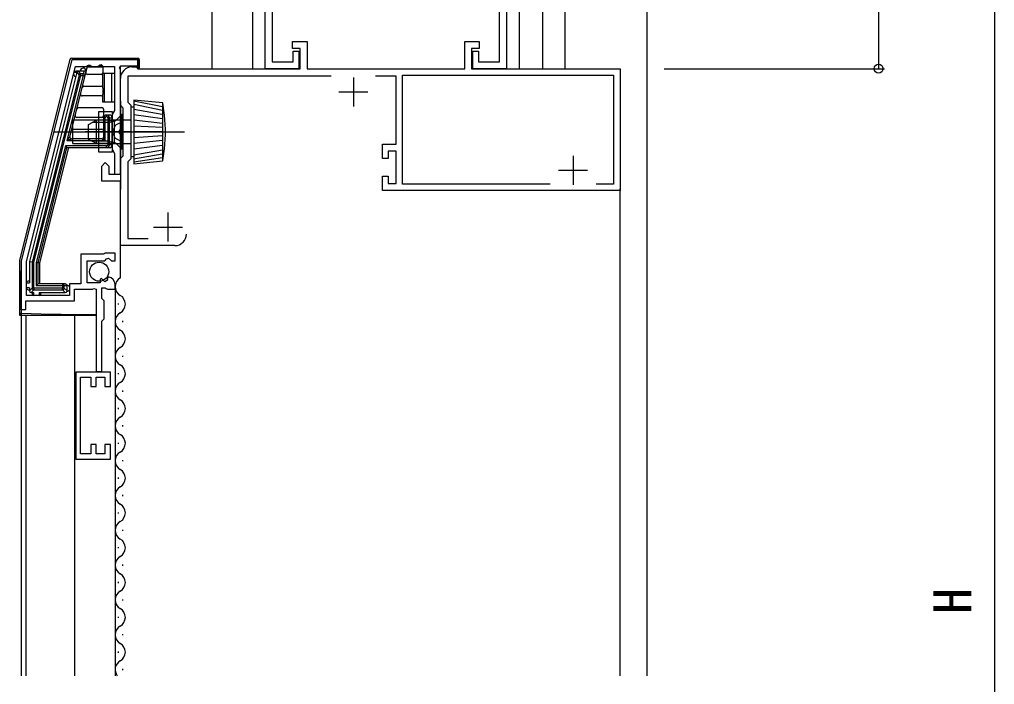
# Model space of a CAD drawing. Units: millimetres, scale not verified. Extents: x -525 to 526, y -333 to 330.
# Drawn here: x -414.2 to -246, y -15.3 to 99.4 of the extents above; entities that cross this region are included whole.
import ezdxf
from ezdxf.enums import TextEntityAlignment as Align

# ---------------------------------------------------------------- set-up
doc = ezdxf.new("R2010")
doc.units = ezdxf.units.MM
doc.header["$LTSCALE"] = 2
for name, color, linetype in [('0-2_YKK_11', 7, 'Continuous'), ('0-3_YKK_12', 2, 'Continuous'), ('0-4_YKK_13', 4, 'Continuous'), ('0-6_YKK_D', 6, 'Continuous')]:
    doc.layers.add(name, color=color, linetype=linetype)
doc.styles.add('ＭＳ ゴシック', font='')
doc.styles.get('ＭＳ ゴシック').set_extended_font_data('MS Gothic')

msp = doc.modelspace()

# ---------------------------------------------------------------- linework, layer by layer
at = {"layer": '0-2_YKK_11'}
for p, q in [((-356.6, 89.4), (-356.6, 84.4)), ((-359.1, 86.9), (-354.1, 86.9)), ((-318.7, 75.9), (-318.7, 70.9)), ((-321.2, 73.4), (-316.2, 73.4)), ((-388.6, 66.1), (-388.6, 61.1)), ((-391.1, 63.6), (-386.1, 63.6))]:
    msp.add_line(p, q, dxfattribs=at)
for points in [[(-371.8, 90.9), (-371.8, 200.9), (-370.6, 200.9), (-370.6, 189.9), (-329.2, 189.9), (-329.2, 200.9), (-328, 200.9), (-328, 187.9), (-330.2, 187.9), (-330.2, 90.9), (-336, 90.9), (-336, 93.9), (-335, 93.9), (-335, 92.1), (-331.4, 92.1), (-331.4, 118.9), (-370.6, 118.9), (-370.6, 92.1), (-367, 92.1), (-367, 93.9), (-366, 93.9), (-366, 90.9)], [(-404.5, 38.596), (-404.5, 23.596), (-398.5, 23.596), (-398.5, 26.096), (-399.5, 26.096), (-399.5, 24.496), (-401, 24.496), (-401, 26.096), (-401.9, 26.096), (-401.9, 24.496), (-403.7, 24.496), (-403.7, 37.696), (-401.9, 37.696), (-401.9, 36.096), (-401, 36.096), (-401, 37.696), (-399.5, 37.696), (-399.5, 36.096), (-398.5, 36.096), (-398.5, 38.596)]]:
    msp.add_lwpolyline(points, close=True, dxfattribs=at)
for points in [[(-394.8, 91.2), (-394.1, 91.2), (-393.8, 90.9), (-365.8, 90.9), (-365.8, 94.4), (-367.1, 94.4), (-367.1, 95.6), (-364.6, 95.6), (-364.6, 90.9), (-337.4, 90.9), (-337.4, 95.6), (-334.9, 95.6), (-334.9, 94.4), (-336.2, 94.4), (-336.2, 90.9), (-310.6, 90.9), (-310.6, 69.9), (-351.6, 69.9), (-351.6, 72.4), (-350.6, 72.4), (-350.6, 71.1), (-349.2, 71.1), (-349.2, 76.7), (-350.6, 76.7), (-350.6, 75.4), (-351.6, 75.4), (-351.6, 77.9), (-349.2, 77.9), (-349.2, 89.6), (-352.759, 89.6)], [(-405.2, 92.4), (-413.9, 57.8), (-413.9, 49.4), (-413.1, 49.4), (-413.1, 50.9), (-404.7, 50.9), (-404.7, 52.9), (-401.6, 52.9), (-401.36, 53.02), (-401, 52.9), (-401, 38.7), (-400, 38.7), (-400, 47.4), (-399.6, 47.8), (-399.6, 50.9), (-400, 51.3), (-400, 53.1), (-399.4, 53.1), (-399.24, 53.02), (-399, 52.9), (-397.7, 52.9), (-397.7, 53.705)], [(-398.882, 54.999), (-399.093, 54.748), (-399.008, 54.43), (-399.476, 54.159), (-400.041, 54.725), (-400.3, 54.617), (-400.3, 54), (-402.5, 54), (-402.5, 57.8), (-399.5, 57.8), (-399.2, 58.1), (-398.871, 58.253), (-398.331, 57.8), (-397.7, 57.8), (-397.7, 59.1), (-399.4, 59.1), (-399.573, 59), (-399.746, 58.9), (-403.6, 58.9), (-403.6, 53.8), (-405.6, 53.8), (-405.6, 51.8), (-413, 51.8), (-413, 57.689), (-404.549, 91.3), (-402.658, 91.3), (-402.475, 91.42), (-401.925, 91.42), (-401.742, 91.3), (-400.658, 91.3), (-400.475, 91.42), (-399.925, 91.42), (-399.742, 91.3), (-397.8, 91.3), (-397.8, 83.693), (-398.2, 83), (-398.2, 77), (-397.8, 76.307), (-397.8, 72.7), (-396.8, 72.7)], [(-396.8, 72.7), (-396.8, 79.542), (-396.92, 79.725), (-396.92, 80.275), (-396.8, 80.459), (-396.8, 90.8), (-396.92, 91.04), (-396.8, 91.4), (-393.8, 91.4), (-393.8, 92.4), (-405.2, 92.4)], [(-387.4, 60.4), (-396.8, 60.4), (-396.8, 71.5), (-400, 71.5), (-400, 74.1), (-399.4, 74.7), (-398.8, 74.1), (-398.8, 72.7), (-396.8, 72.7), (-396.8, 75.4), (-396.3, 75.9), (-396.3, 84.1), (-396.8, 84.6), (-396.8, 89.2)], [(-360.44, 89.6), (-395.5, 89.6), (-395.5, 85.139), (-395, 84.639), (-395, 75.362), (-395.5, 74.862), (-395.5, 61.6), (-391.982, 61.6)], [(-322.66, 71), (-348.1, 71), (-348.1, 89.8), (-311.7, 89.8), (-311.7, 71), (-314.74, 71)]]:
    msp.add_lwpolyline(points, dxfattribs=at)
for centre, radius, start, end in [((-394.8, 89.2), 2, 90.00001, 179.99999), ((-387.4, 62.4), 2, 270.00001, 359.99999), ((-399, 53.705), 1.3, 359.99998, 84.7841)]:
    msp.add_arc(centre, radius, start, end, dxfattribs=at)
at = {"layer": '0-3_YKK_12'}
for p, q in [((-306, 236.9), (-306, -13.752)), ((-381, 200.9), (-381, 90.9)), ((-374, 200.9), (-374, 90.9)), ((-328, 200.9), (-328, 90.9)), ((-324, 191.9), (-324, 90.9)), ((-320.1, 191.9), (-320.1, 90.9)), ((-396.8, 85.325), (-396.82, 54.8)), ((-310.6, -13.752), (-310.6, 70.2)), ((-397.7, 53.8), (-397.7, -13.752)), ((-397.2, 50.423), (-397.2, 50.223)), ((-413.9, 48.4), (-413.9, -13.752)), ((-413.1, 48.4), (-413.1, -13.752)), ((-404.7, 48.4), (-404.7, -13.752)), ((-396.44, 47.423), (-396.44, 47.223)), ((-397.2, 44.423), (-397.2, 44.223)), ((-396.44, 41.423), (-396.44, 41.223)), ((-397.2, 38.423), (-397.2, 38.223)), ((-396.44, 35.423), (-396.44, 35.223)), ((-397.2, 32.423), (-397.2, 32.223)), ((-396.44, 29.423), (-396.44, 29.223)), ((-397.2, 26.423), (-397.2, 26.223)), ((-396.44, 23.423), (-396.44, 23.223)), ((-397.2, 20.423), (-397.2, 20.223)), ((-396.44, 17.423), (-396.44, 17.223)), ((-397.2, 14.423), (-397.2, 14.223)), ((-396.44, 11.423), (-396.44, 11.223)), ((-397.2, 8.423), (-397.2, 8.223)), ((-396.44, 5.423), (-396.44, 5.223)), ((-397.2, 2.423), (-397.2, 2.223)), ((-396.44, -0.577), (-396.44, -0.777)), ((-397.2, -3.577), (-397.2, -3.777)), ((-396.44, -6.577), (-396.44, -6.777)), ((-397.2, -9.577), (-397.2, -9.777)), ((-396.44, -12.577), (-396.44, -12.777))]:
    msp.add_line(p, q, dxfattribs=at)
for centre, start, end in [((-395.982, 53.323), 119.20254, 240.79746), ((-397.658, 50.323), 299.20254, 60.79746), ((-395.982, 47.323), 119.20254, 240.79746), ((-397.658, 44.323), 299.20254, 60.79746), ((-395.982, 41.323), 119.20254, 240.79746), ((-397.658, 38.323), 299.20254, 60.79746), ((-395.982, 35.323), 119.20254, 240.79746), ((-397.658, 32.323), 299.20254, 60.79746), ((-395.982, 29.323), 119.20254, 240.79746), ((-397.658, 26.323), 299.20254, 60.79746), ((-395.982, 23.323), 119.20254, 240.79746), ((-397.658, 20.323), 299.20254, 60.79746), ((-395.982, 17.323), 119.20254, 240.79746), ((-397.658, 14.323), 299.20254, 60.79746), ((-395.982, 11.323), 119.20254, 240.79746), ((-397.658, 8.323), 299.20254, 60.79746), ((-395.982, 5.323), 119.20254, 240.79746), ((-397.658, 2.323), 299.20254, 60.79746), ((-395.982, -0.677), 119.20254, 240.79746), ((-397.658, -3.677), 299.20254, 60.79746), ((-395.982, -6.677), 119.20254, 240.79746), ((-397.658, -9.677), 299.20254, 60.79746), ((-395.982, -12.677), 119.20254, 218.7148)]:
    msp.add_arc(centre, 1.718, start, end, dxfattribs=at)
at = {"layer": '0-4_YKK_13'}
for p, q in [((-405.2, 92.7), (-393.8, 92.7)), ((-393.8, 92.7), (-393.8, 91.4)), ((-405.491, 92.473), (-414.191, 57.873)), ((-402.687, 90.5), (-402.487, 91.297)), ((-402.506, 91.222), (-399.8, 91.245)), ((-402.199, 91.524), (-402.002, 91.526)), ((-400.38, 91.54), (-400.103, 91.543)), ((-399.8, 91.243), (-399.8, 90.2)), ((-396.8, 91.4), (-393.8, 91.4)), ((-396.8, 90.1), (-396.8, 91.4)), ((-393.8, 91.4), (-393.8, 90.927)), ((-393.5, 91.7), (-393.5, 92.4)), ((-393.5, 90.9), (-393.5, 91.7)), ((-404.291, 90.273), (-412.491, 57.663)), ((-403.922, 89.802), (-412.027, 57.568)), ((-411.729, 57.531), (-403.633, 89.729)), ((-403.191, 89.729), (-406.014, 78.5)), ((-405.536, 79.173), (-402.9, 89.656)), ((-404.779, 90.273), (-404.291, 90.273)), ((-404, 90.5), (-404.36, 90.5)), ((-404.291, 90.275), (-403.922, 89.802)), ((-403.633, 90.027), (-404.001, 90.5)), ((-403.072, 90.5), (-404, 90.5)), ((-403.633, 89.729), (-403.633, 90.027)), ((-403.191, 90.027), (-403.633, 90.027)), ((-403.633, 89.729), (-403.191, 89.729)), ((-403.072, 90.5), (-403.191, 90.027)), ((-403.191, 89.729), (-403.191, 90.027)), ((-402.9, 89.656), (-402.687, 90.5)), ((-400.1, 89.9), (-402.454, 89.9)), ((-399.8, 87.6), (-399.8, 90.1)), ((-399.8, 90.1), (-399.547, 90.1)), ((-398.276, 90.1), (-397.8, 90.1)), ((-398.276, 85.1), (-398.276, 90.1)), ((-396.8, 90.1), (-396.647, 90.1)), ((-396.647, 89.968), (-396.647, 90.1)), ((-403.107, 87.9), (-400.1, 87.9)), ((-399.8, 87.6), (-399.8, 86.5)), ((-400.1, 86.2), (-403.384, 86.2)), ((-399.8, 85.1), (-399.8, 86.5)), ((-404.038, 84.2), (-400, 84.2)), ((-399.547, 85.1), (-399.8, 85.1)), ((-398.276, 85.1), (-399.547, 85.1)), ((-397.8, 85.1), (-398.276, 85.1)), ((-396.8, 73.2), (-396.8, 85.1)), ((-389.541, 84.339), (-394.479, 85.278)), ((-389.541, 83.703), (-394.479, 84.702)), ((-400, 82.5), (-404.314, 82.5)), ((-399.7, 83.9), (-399.7, 82.8)), ((-399.7, 82.4), (-399.7, 82.8)), ((-399.172, 82.9), (-399.2, 82.9)), ((-399.2, 82.6), (-399.2, 82.9)), ((-399.2, 82.6), (-399.172, 82.6)), ((-398.7, 82.9), (-399.172, 82.9)), ((-399.172, 82.9), (-399.172, 82.6)), ((-396.555, 77), (-396.555, 83)), ((-396.303, 77), (-396.303, 83)), ((-389.571, 82.976), (-394.448, 83.885)), ((-389.511, 82.249), (-394.448, 82.946)), ((-405, 78), (-405, 82)), ((-401, 82), (-405, 82)), ((-402.303, 81.3), (-400.903, 82)), ((-402.303, 78.7), (-402.303, 81.3)), ((-398.803, 81.621), (-401.661, 81.621)), ((-395, 82), (-401, 82)), ((-398.803, 82), (-400.903, 82)), ((-400.903, 78), (-400.903, 82)), ((-399.7, 82.4), (-399.7, 79.1)), ((-399.4, 82.4), (-399.7, 82.4)), ((-399.4, 78.5), (-399.4, 82.4)), ((-398.971, 82.4), (-398.971, 77.8)), ((-398.803, 82), (-398.242, 81.86)), ((-398.803, 81.621), (-397.853, 81.86)), ((-398.673, 82.4), (-398.2, 82.4)), ((-397.616, 81.145), (-398.225, 80)), ((-398.2, 77.8), (-398.2, 82.4)), ((-397.803, 78.126), (-397.803, 81.875)), ((-396.303, 81.8), (-397.616, 81.145)), ((-389.541, 81.431), (-394.5, 82)), ((-389.541, 80.734), (-394.5, 81)), ((-408.211, 80), (-385.711, 80)), ((-404.968, 80.5), (-400, 80.5)), ((-394.803, 80), (-402.79, 80)), ((-397.1, 80), (-397.1, 80)), ((-389.5, 80), (-394.5, 80)), ((-389.511, 79.341), (-394.5, 79)), ((-406.24, 77.6), (-411.3, 57.478)), ((-399.172, 77.6), (-406.24, 77.6)), ((-406.014, 78.5), (-399.4, 78.5)), ((-400, 78.8), (-405.245, 78.8)), ((-405, 78), (-401, 78)), ((-400.903, 78), (-402.303, 78.7)), ((-398.803, 78.379), (-401.661, 78.379)), ((-401, 78), (-395, 78)), ((-398.803, 78), (-400.903, 78)), ((-399.172, 77.3), (-399.172, 77.6)), ((-398.673, 77.8), (-398.971, 77.8)), ((-398.803, 78.379), (-397.853, 78.14)), ((-398.2, 77.8), (-398.673, 77.8)), ((-396.553, 77), (-397.482, 77.93)), ((-389.511, 78.523), (-394.5, 78)), ((-389.541, 77.675), (-394.479, 77.039)), ((-411, 57.441), (-406.007, 77.3)), ((-410.7, 57.404), (-405.697, 77.3)), ((-406.007, 77.3), (-399.172, 77.3)), ((-399.172, 77.3), (-398.7, 77.3)), ((-396.303, 77), (-396.553, 77)), ((-389.602, 76.191), (-394.509, 75.312)), ((-389.541, 76.857), (-394.479, 76.009)), ((-389.511, 75.555), (-394.479, 74.797)), ((-412.5, 57.59), (-412.5, 54)), ((-412.027, 57.568), (-412.498, 57.627)), ((-412.027, 57.568), (-412.027, 53.072)), ((-411.729, 53.072), (-411.729, 57.531)), ((-411.3, 57.478), (-411.3, 53.5)), ((-410.7, 53.8), (-410.7, 57.404)), ((-413, 53.1), (-413, 54)), ((-413, 54), (-412.5, 54)), ((-412.5, 54.3), (-412.7, 54.3)), ((-412.5, 53.1), (-413, 53.1)), ((-412.7, 52.8), (-412.5, 52.8)), ((-412.5, 53.1), (-412.5, 52.6)), ((-412.027, 53.072), (-412.5, 52.599)), ((-412.201, 52.3), (-411.729, 52.773)), ((-412.2, 52.3), (-411.7, 52.3)), ((-411.729, 53.072), (-412.027, 53.072)), ((-412, 52.3), (-412, 52.1)), ((-406.771, 53.072), (-411.729, 53.072)), ((-411.7, 51.8), (-411.7, 52.3)), ((-411.3, 53.5), (-406.771, 53.5)), ((-410.8, 52.3), (-406.3, 52.3)), ((-410.8, 52.3), (-410.8, 51.8)), ((-410.5, 52.1), (-410.5, 52.3)), ((-406.3, 53.8), (-406.771, 53.8)), ((-406.771, 53.8), (-406.771, 53.5)), ((-406.771, 53.5), (-406.771, 53.072)), ((-406.473, 53.072), (-406.771, 53.072)), ((-406.771, 52.773), (-406.299, 52.3)), ((-406.473, 53.5), (-406, 53.5)), ((-406, 52.599), (-406.473, 53.072)), ((-406, 52.6), (-406, 53.5)), ((-410.8, 51.8), (-411.7, 51.8)), ((-413.9, 48.7), (-414.2, 48.7)), ((-413.9, 48.7), (-413.9, 48.4)), ((-413.9, 48.4), (-401, 48.4)), ((-404.968, 48.4), (-404.968, 48.51)), ((-401, 48.445), (-401.695, 48.456))]:
    msp.add_line(p, q, dxfattribs=at)
for points in [[(-403.633, 89.729), (-403.686, 89.742), (-403.737, 89.755), (-403.785, 89.767), (-403.828, 89.778), (-403.864, 89.787), (-403.892, 89.794), (-403.912, 89.799), (-403.922, 89.802)], [(-403.191, 89.729), (-403.134, 89.714), (-403.079, 89.701), (-403.029, 89.688), (-402.985, 89.677), (-402.949, 89.668), (-402.922, 89.661), (-402.905, 89.657), (-402.9, 89.656)], [(-402.687, 90.5), (-402.689, 90.534), (-402.697, 90.5), (-403.072, 90.5)], [(-399.547, 85.1), (-399.547, 90.1), (-398.276, 90.1)], [(-394.5, 84.25), (-395, 84.25), (-395, 75.75), (-394.5, 75.75)], [(-389.5, 75), (-389.429, 75.471), (-389.312, 76.283), (-389.204, 77.094), (-389.113, 77.906), (-389.045, 78.718), (-389.006, 79.529), (-389, 80), (-389.006, 80.471), (-389.045, 81.283), (-389.113, 82.094), (-389.204, 82.906), (-389.312, 83.718), (-389.429, 84.529), (-389.5, 85)], [(-396.303, 83), (-396.553, 83), (-397.482, 82.071)], [(-398.673, 77.8), (-398.673, 82.4), (-398.971, 82.4)], [(-398.803, 82), (-398.803, 78), (-398.242, 78.14)], [(-405.536, 79.173), (-405.545, 79.16), (-405.572, 79.122), (-405.616, 79.06), (-405.676, 78.976), (-405.748, 78.874), (-405.831, 78.758), (-405.921, 78.632), (-406.014, 78.5)], [(-399.4, 78.5), (-399.459, 78.617), (-399.515, 78.73), (-399.567, 78.834), (-399.612, 78.925), (-399.649, 78.999), (-399.677, 79.055), (-399.694, 79.089), (-399.7, 79.1)], [(-396.303, 78.2), (-397.616, 78.855), (-398.225, 80)], [(-406.007, 77.3), (-406.011, 77.306), (-406.024, 77.323), (-406.046, 77.351), (-406.075, 77.388), (-406.111, 77.434), (-406.151, 77.485), (-406.195, 77.542), (-406.24, 77.6)], [(-406.014, 78.5), (-405.864, 78.559), (-405.72, 78.615), (-405.587, 78.667), (-405.47, 78.712), (-405.374, 78.75), (-405.303, 78.777), (-405.259, 78.794), (-405.245, 78.8)], [(-400, 78.8), (-399.988, 78.794), (-399.954, 78.777), (-399.899, 78.75), (-399.824, 78.712), (-399.733, 78.667), (-399.63, 78.615), (-399.517, 78.559), (-399.4, 78.5)], [(-414.2, 57.8), (-414.2, 48.7), (-414.2, 48.4), (-413.9, 48.4)], [(-411.729, 57.531), (-411.783, 57.538), (-411.836, 57.545), (-411.886, 57.551), (-411.93, 57.556), (-411.967, 57.561), (-411.996, 57.565), (-412.017, 57.567), (-412.027, 57.568)], [(-411, 57.441), (-411.006, 57.442), (-411.023, 57.444), (-411.051, 57.447), (-411.088, 57.452), (-411.133, 57.458), (-411.185, 57.464), (-411.241, 57.471), (-411.3, 57.478)], [(-406.771, 53.8), (-411, 53.8), (-411, 57.441)], [(-410.7, 57.404), (-410.759, 57.411), (-410.815, 57.418), (-410.867, 57.425), (-410.912, 57.43), (-410.949, 57.435), (-410.977, 57.438), (-410.994, 57.441), (-411, 57.441)], [(-411.729, 53.072), (-411.729, 52.773), (-406.771, 52.773), (-406.771, 53.072)], [(-411, 53.8), (-411.006, 53.794), (-411.023, 53.777), (-411.051, 53.75), (-411.088, 53.712), (-411.133, 53.667), (-411.185, 53.615), (-411.241, 53.559), (-411.3, 53.5)], [(-406.473, 53.072), (-406.473, 53.5), (-406.771, 53.5)], [(-401.695, 48.456), (-407.036, 48.544), (-410.468, 48.611), (-413.9, 48.7)]]:
    msp.add_lwpolyline(points, dxfattribs=at)
for points in [[(-394.5, 85.5), (-394.5, 74.5), (-389.5, 75), (-389.5, 85)], [(-400.505, 83.5), (-398.205, 83.5), (-398.205, 76.5), (-400.505, 76.5)]]:
    msp.add_lwpolyline(points, close=True, dxfattribs=at)
msp.add_circle((-400.455, 55.9), 1.65, dxfattribs=at)
for centre, radius, start, end in [((-405.2, 92.4), 0.3, 90, 165.88586), ((-393.8, 92.4), 0.3, 0, 90), ((-403.187, 90.5), 0.5, 3.86826, 180), ((-402.196, 91.224), 0.3, 90.5, 165.88586), ((-400.1, 91.243), 0.3, 71.14356, 90.5), ((-400.1, 91.243), 0.3, 0, 13.27972), ((-393.8, 91.7), 0.3, 270, 0), ((-404.36, 90), 0.5, 146.95847, 255.88586), ((-404.36, 90), 0.5, 89.99941, 146.95908), ((-404, 90.2), 0.3, 90.22137, 165.66449), ((-404, 90.2), 0.3, 165.66449, 165.88586), ((-404, 90.2), 0.3, 90, 90.22137), ((-403.63, 89.725), 0.302, 90.49018, 165.39594), ((-403.191, 89.728), 0.3, 346.08694, 90.02101), ((-402.454, 90.2), 0.3, 165.88586, 270), ((-400.1, 90.2), 0.3, 270, 0), ((-403.107, 87.6), 0.3, 90, 165.88586), ((-400.1, 87.6), 0.3, 0, 90), ((-403.384, 86.5), 0.3, 165.88586, 270), ((-400.1, 86.5), 0.3, 270, 0), ((-404.038, 83.9), 0.3, 90, 165.88586), ((-400, 83.9), 0.3, 0, 90), ((-404.314, 82.8), 0.3, 165.88586, 270), ((-400, 82.8), 0.3, 270, 0), ((-399.2, 82.4), 0.5, 90, 180), ((-399.2, 82.4), 0.2, 90, 180), ((-398.7, 82.4), 0.5, 0, 90), ((-398.048, 82.636), 0.8, 255.96376, 315), ((-405.245, 79.1), 0.3, 165.88586, 270), ((-404.968, 80.2), 0.3, 90, 165.88586), ((-400, 80.2), 0.3, 0, 90), ((-400, 79.1), 0.3, 270, 0), ((-398.7, 77.8), 0.5, 270, 0), ((-398.048, 77.364), 0.8, 45, 104.03624), ((-413.9, 57.8), 0.3, 165.88586, 180), ((-152.062, 61.887), 262.17, 180.89322, 182.88316), ((-412.2, 57.59), 0.3, 172.94293, 180), ((-412.2, 57.59), 0.3, 165.88586, 172.94293), ((-412.7, 54), 0.3, 90, 180), ((-412.7, 53.1), 0.3, 180, 270), ((-412.2, 52.6), 0.3, 180, 180.28365), ((-412.2, 52.6), 0.3, 180.28365, 269.71635), ((-412.2, 52.6), 0.3, 269.71635, 270), ((-411.725, 53.075), 0.302, 180.66164, 269.33836), ((-406.775, 53.075), 0.302, 270.66164, 359.33836), ((-406.772, 53.501), 0.299, 359.85795, 89.85702), ((-406.3, 53.5), 0.3, 0, 90), ((-406.3, 52.6), 0.3, 270, 270.28365), ((-406.3, 52.6), 0.3, 270.28365, 359.71635), ((-406, 53.05), 0.5, 269.51951, 90.48049), ((-406.3, 52.6), 0.3, 359.71635, 0), ((-411.7, 52.1), 0.3, 180, 270), ((-410.8, 52.1), 0.3, 270, 0), ((-413.9, 48.7), 0.3, 180.00006, 270.00001)]:
    msp.add_arc(centre, radius, start, end, dxfattribs=at)
for centre, major_axis, ratio, start_param, end_param in [((-399.172, 82.4), (0, -0.5), 0.999017, 1.5707963, 3.1415927), ((-399.172, 82.4), (-0.201, 0), 0.995037, 3.1415927, 4.712389), ((-399.172, 77.8), (0, -0.5), 0.999017, 6.2831853, 7.8539816), ((-399.172, 77.8), (0.201, 0), 0.995037, 4.712389, 6.2831853)]:
    msp.add_ellipse(centre, major_axis=major_axis, ratio=ratio, start_param=start_param, end_param=end_param, dxfattribs=at)
at = {"layer": '0-6_YKK_D'}
for p, q in [((-246, 198.5), (-246, -196.33)), ((-266, 191.9), (-266, 90.9)), ((-303, 90.9), (-265, 90.9))]:
    msp.add_line(p, q, dxfattribs=at)
msp.add_circle((-266, 90.9), 0.765, dxfattribs=at)

# ---------------------------------------------------------------- texts
at = {"layer": '0-6_YKK_D', "style": 'ＭＳ ゴシック'}
msp.add_text('H', height=6.598, rotation=90, dxfattribs=at).set_placement((-248, -3.108), align=Align.BOTTOM_LEFT)

doc.saveas('drawing.dxf')
